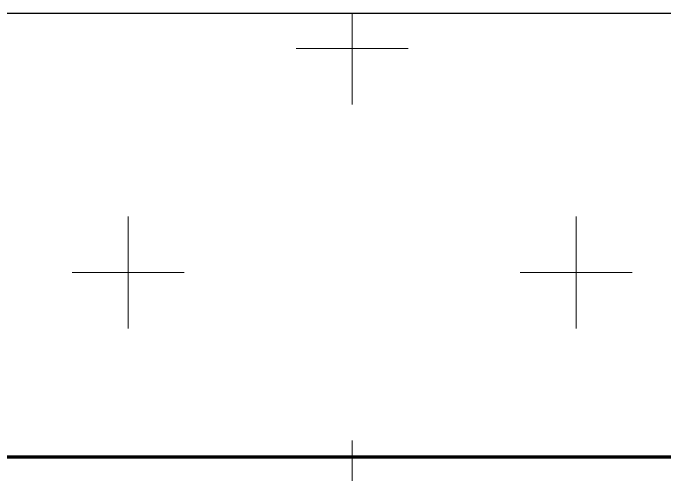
# Model space of a CAD drawing. Header units: millimetres. Extents: x 845401 to 948039, y 511594 to 550263.
# Drawn here: x 916154 to 917079, y 537483 to 538138 of the extents above; entities that cross this region are included whole.
import ezdxf

# ---------------------------------------------------------------- set-up
doc = ezdxf.new("R2010")
doc.units = ezdxf.units.MM
doc.layers.add('00', color=7, linetype='Continuous')
for name, color, linetype, lineweight in [('A-剖-0.10mm.......SECT-L01', 255, 'Continuous', 18), ('可见 (ISO)', 7, 'Continuous', 50), ('粗实线', 7, 'Continuous', 30)]:
    doc.layers.add(name, color=color, linetype=linetype, lineweight=lineweight)

# ---------------------------------------------------------------- blocks, each defined once
blk = doc.blocks.new('单件分离新结构核图')
at = {"layer": '可见 (ISO)'}
for p, q in [((4623687.37, 896163.08), (4621866.37, 896163.08)), ((4623377.71, 896165.17), (4622241.71, 896165.17))]:
    blk.add_line(p, q, dxfattribs=at)
blk = doc.blocks.new('C线')
at = {"layer": 'A-剖-0.10mm.......SECT-L01', "color": 1, "rotation": 359.9712527628268}
blk.add_blockref('单件分离新结构核图', (-3624841.16, -417498.02, 12.69), dxfattribs=at)
blk = doc.blocks.new('BC线平台')
at = {"layer": 'A-剖-0.10mm.......SECT-L01'}
h = blk.add_hatch(dxfattribs=at)
h.set_pattern_fill('CROSS', color=2, scale=50)
h.set_pattern_definition([(0, (691447.87, 341554.85), (317.5, 317.5), [158.75, -476.25]), (90, (691527.24, 341475.47), (-317.5, 317.5), [158.75, -476.25])])
h.paths.add_polyline_path([(791174.13, 370096.42), (802932.03, 370096.42), (802932.03, 366396.42), (791174.13, 366396.42)])
at = {"layer": '粗实线', "elevation": 0.98}
blk.add_lwpolyline([(791174.13, 370096.42), (802932.03, 370096.42), (802932.03, 366396.42), (791174.13, 366396.42)], close=True, dxfattribs=at)

msp = doc.modelspace()

# ---------------------------------------------------------------- block references
at = {"layer": '00'}
for name, p in [('BC线平台', (120688.34, 168041.31, -0.98)), ('C线', (-81869.83, 61162.22))]:
    msp.add_blockref(name, p, dxfattribs=at)

doc.saveas('drawing.dxf')
